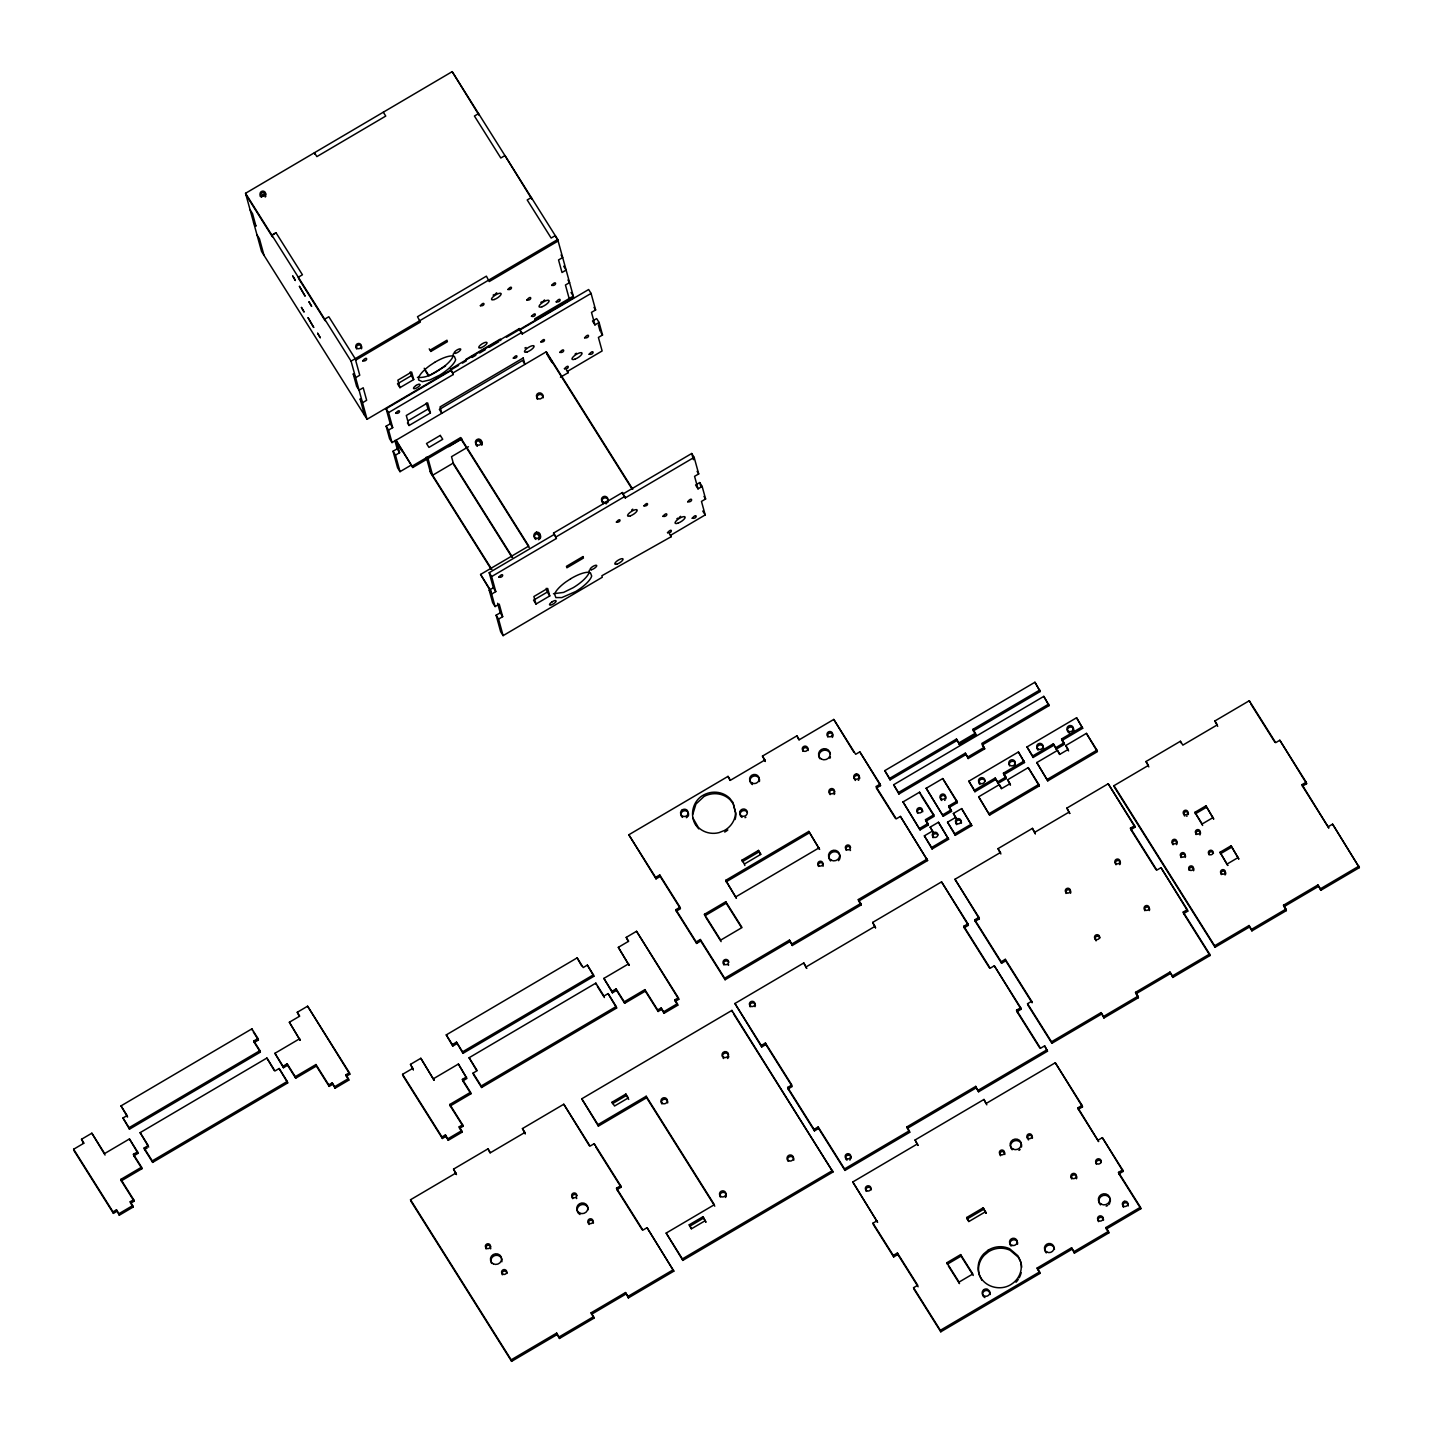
<?xml version="1.0" encoding="UTF-8"?>
<svg xmlns="http://www.w3.org/2000/svg" width="1433" height="1433" viewBox="0 0 1433 1433"><rect width="100%" height="100%" fill="white"/><g stroke="black" fill="none" stroke-linecap="round" stroke-linejoin="round"><path stroke-width="1.5" d="M692.784 814.356L695.936 804.038L704.033 796.479A21.674 20.492 -15.4 0 1 730.006 799.668L733.32 803.913L735.935 814.034A21.674 20.492 -15.4 0 1 735.075 819.515M260.143 196.142L264.245 194.172L261.612 196.966M458.632 365.379L367.081 419.278L261.558 251.42L245.545 193.294L452.183 71.65L557.706 239.49L573.719 297.634L506.458 337.239M271.93 235.245L276.067 232.809M367.081 419.278L351.067 361.134L557.706 239.49M355.617 360.202L420.371 322.085L417.505 316.711L486.396 276.157L489.244 281.549L558.118 240.995L555.27 235.621L551.15 238.057L527.201 199.957L531.338 197.539L531.75 199.044L504.953 155.57L500.816 158.006L474.43 116.037L478.568 113.619L478.98 115.106L452.183 71.65M430.849 351.443L447.383 341.717L446.971 340.212L430.437 349.939L430.849 351.443L429.219 348.864M410.25 371.935L411.289 375.697L397.514 383.793L399.95 387.662L413.725 379.566L411.647 372.043L397.872 380.157L399.95 387.662M445.538 366.042L428.986 375.786L424.24 368.245M632.759 489.28L546.313 351.784L392.015 442.6L388.576 430.079L392.696 427.643L388.558 412.597L453.312 374.497L450.464 369.123L519.337 328.569L522.185 333.943L591.077 293.407L588.641 289.52L519.749 330.074L522.185 333.943M462.447 363.122L466.262 360.883L465.85 359.378L500.296 339.102L500.708 340.606M472.012 357.498L475.828 355.259M479.661 353.002L485.411 349.616M489.226 347.359L498.791 341.735M392.696 427.643L390.26 423.774L386.122 408.727L450.876 370.61M453.312 374.497L452.9 372.992L521.773 332.438M392.015 442.6L389.579 438.731L386.14 426.192L390.26 423.774M591.077 293.407L595.626 309.94L591.489 312.376L594.946 324.897L599.084 322.461L596.647 318.592L592.51 321.028L594.946 324.897M408.387 420.603L427.965 409.068L426.317 403.067M409.05 425.511L430.402 412.955L427.643 402.924L406.291 415.498L409.05 425.511L407.42 422.932M411.468 464.937L400.022 471.672L397.586 467.803L393.036 451.252L397.174 448.834L394.863 440.468M400.022 471.672L395.472 455.139L399.61 452.703L396.153 440.164L412.794 467.498L461.014 439.107L460.602 437.602L412.382 465.994M599.084 322.461L602.523 335L598.403 337.436L602.129 350.96L567.683 371.237L568.095 372.741L560.446 377.237M448.762 446.666L461.91 438.928M468.43 446.738L451.52 456.679L453.276 463.074L512.548 557.347M453.276 463.074L432.623 475.254L427.589 457.002M491.214 592.223L480.574 574.436L528.777 546.063L460.602 437.602M702.152 486.432L698.032 488.868L695.596 484.999L699.716 482.563L702.152 486.432L705.609 498.971L701.471 501.407L705.197 514.931L670.769 535.208L671.181 536.712L601.878 575.744L602.29 577.248L503.108 635.643L498.559 619.11L502.678 616.674L499.239 604.135L495.101 606.571L491.644 594.05L495.782 591.614L491.644 576.568L556.398 538.468L553.55 533.076L622.424 492.54L625.272 497.914L694.145 457.36L691.709 453.491L622.836 494.045L625.272 497.914M495.782 591.614L493.346 587.745L489.208 572.698L553.962 534.581M556.398 538.468L555.968 536.963L624.86 496.409M495.101 606.571L492.665 602.702L489.208 590.163L493.346 587.745M694.145 457.36L698.713 473.911L694.575 476.347L698.032 488.868M503.108 635.643L500.672 631.774L496.123 615.223L500.242 612.805L497.627 603.275M546.278 588.3L547.316 592.062L533.542 600.176L535.978 604.045L549.753 595.931L547.675 588.408L533.9 596.522L535.978 604.045M121.017 1105.882L251.903 1028.84L257.976 1038.531L258.406 1040.018L254.268 1042.454L260.358 1052.144L129.472 1129.186L122.969 1117.991L127.107 1115.555L121.017 1105.882L127.519 1117.059L127.107 1115.555M83.562 1143.355L81.52 1139.271L91.855 1133.198L104.645 1153.547L129.454 1138.948L137.568 1151.863L137.98 1153.368L133.842 1155.786L141.957 1168.701L121.303 1180.864L134.093 1201.212L130.654 1203.236L133.072 1207.105L119.297 1215.22L116.449 1209.846L113.01 1211.87L113.422 1213.375L116.861 1211.351M299.3 1016.373L297.258 1012.289L307.593 1006.199L349.401 1072.726L349.813 1074.231L346.374 1076.255L348.81 1080.124L335.035 1088.238L332.187 1082.864L328.748 1084.888L329.16 1086.393L332.599 1084.369M254.268 1042.454L253.856 1040.949L257.976 1038.531M113.422 1213.375L74.05 1150.735L73.638 1149.23L83.956 1143.158L81.52 1139.271M289.359 1022.248L300.124 1040.215L289.359 1022.248L299.694 1016.158L297.258 1012.289M129.472 1129.186L129.06 1127.681L259.946 1050.64L253.856 1040.949M656.027 878.877L655.615 877.372L659.753 874.936L660.165 876.441L656.027 878.877L628.818 834.776L728.018 776.381L730.454 780.251L764.9 759.992L762.463 756.105L796.891 735.846L799.327 739.715L833.773 719.438L855.68 754.295L859.818 751.859L880.113 784.138L880.525 785.642L876.387 788.078L895.553 818.565M140.147 1132.643L266.896 1058.038L275.011 1070.953L279.148 1068.516L287.263 1081.431L287.675 1082.936L152.668 1162.396L144.554 1149.499L144.142 1147.994L148.262 1145.558L140.147 1132.643L148.674 1147.063M283.447 1067.728L283.035 1066.224L287.173 1063.788L287.585 1065.292L283.447 1067.728L274.921 1053.309L299.712 1038.71M133.842 1155.786L133.43 1154.282L137.568 1151.863M144.554 1149.499L147.312 1147.869M121.303 1180.864L120.891 1179.359L141.545 1167.196L133.43 1154.282M152.668 1162.396L152.256 1160.891L287.263 1081.431M315.959 1064.54L316.371 1066.045L295.7 1078.207L295.288 1076.702L315.959 1064.54L328.748 1084.888M130.654 1203.236L130.224 1201.732L133.681 1199.708L120.891 1179.359M346.374 1076.255L345.962 1074.75L349.401 1072.726M119.297 1215.22L118.885 1213.715L132.66 1205.619L130.224 1201.732M335.035 1088.238L334.623 1086.733L348.398 1078.619L345.962 1074.75M890.054 779.892L884.77 770.649L1034.931 682.251L1040.215 691.512L973.401 730.83L975.819 734.717L959.304 744.444L956.456 739.07L889.624 778.388L890.054 779.892L956.868 740.574M758.505 850.414L758.935 851.918L742.401 861.645L741.989 860.14L758.505 850.414L760.941 854.283L744.426 864.009L744.838 865.514M452.756 1046.09L446.254 1034.895L577.141 957.871L583.213 967.544L587.351 965.108L593.441 974.798L593.853 976.303L462.984 1053.345L456.482 1042.149L452.344 1044.585L452.756 1046.09L456.894 1043.654M880.113 784.138L875.975 786.574L896.27 818.852L900.408 816.416L927.599 860.534L858.725 901.07L861.161 904.939L792.27 945.493L789.422 940.12L724.686 978.237L725.098 979.742L789.834 941.624M973.401 730.83L972.971 729.325L1039.785 690.007M410.483 1064.361L413.331 1069.752L410.483 1064.361L420.818 1058.288L434.02 1080.142L420.818 1058.288M628.245 941.463L626.221 937.379L636.539 931.289L678.364 997.816L678.776 999.32L675.337 1001.345L677.773 1005.214L663.998 1013.328L661.15 1007.954L657.693 1009.978L658.105 1011.483L661.562 1009.459M959.304 744.444L958.874 742.939L975.407 733.212L972.971 729.325M696.617 943.433L696.205 941.929L700.325 939.493L700.737 940.997L696.617 943.433L676.322 911.155L675.91 909.65L680.03 907.214L659.753 874.936M725.689 880.346L736.401 898.258L725.689 880.346L808.821 831.409L819.533 849.321L808.821 831.409M676.322 911.155L680.46 908.719L660.165 876.441M726.101 881.85L809.233 832.913M898.921 794.007L893.637 784.747L1043.797 696.366L1049.081 705.609L982.268 744.945L984.704 748.814L968.171 758.541L965.323 753.167L898.509 792.503L898.921 794.007L965.735 754.672M442.385 1138.465L441.973 1136.96L445.412 1134.936L445.824 1136.441L442.385 1138.465L402.995 1075.825L402.583 1074.32L412.919 1068.248M618.322 947.338L629.087 965.305L618.322 947.338L628.657 941.248L626.221 937.379M1048.669 704.105L981.856 743.44L984.704 748.814M462.984 1053.345L462.572 1051.84L593.441 974.798M968.171 758.541L967.759 757.036L984.274 747.309M704.445 914.29L725.797 901.733L742.043 927.545L720.692 940.12L704.445 914.29L704.857 915.794L726.209 903.22L725.797 901.733M735.989 896.753L819.121 847.817M903.023 801.925L919.556 792.198L933.761 814.786L934.173 816.291L925.915 821.163L928.351 825.032L920.076 829.904L903.023 801.925L920.076 829.904M926.202 788.275L942.735 778.549L956.939 801.137L957.351 802.641L949.094 807.513L951.53 811.383L943.254 816.255L926.202 788.275L943.254 816.255M433.608 1078.637L458.399 1064.038L466.943 1078.458L462.805 1080.876L470.92 1093.791L450.249 1105.954L463.038 1126.302L459.599 1128.326L462.035 1132.195L448.26 1140.31L445.824 1136.441M469.11 1057.733L595.841 983.128L603.956 996.042L608.094 993.606L616.208 1006.521L616.62 1008.026L481.613 1087.486L473.499 1074.589L473.087 1073.084L477.225 1070.648L469.11 1057.733L476.473 1070.308M612.41 992.818L611.998 991.314L616.118 988.877L616.53 990.382L612.41 992.818L603.884 978.399L628.675 963.8M462.805 1080.876L462.393 1079.371L466.513 1076.953M974.924 791.715L968.833 781.182L1018.433 751.985L1024.523 762.517L1003.852 774.68L1006.288 778.567L998.031 783.421L995.183 778.047L974.512 790.21L974.924 791.715L995.595 779.552M1033.086 757.484L1026.995 746.933L1076.577 717.754L1082.685 728.286L1062.014 740.449L1064.45 744.318L1056.175 749.19L1053.327 743.817L1032.674 755.979L1033.086 757.484L1053.739 745.321M1003.852 774.68L1003.44 773.175L1024.111 761.013M1062.014 740.449L1061.602 738.944L1082.255 726.782M925.915 821.163L925.503 819.658L933.761 814.786M949.094 807.513L948.682 806.009L956.939 801.137M450.249 1105.954L449.837 1104.449L470.508 1092.286L462.393 1079.371M481.613 1087.486L481.201 1085.981L616.208 1006.521M644.904 989.63L645.316 991.134L624.663 1003.297L624.251 1001.792L644.904 989.63L657.693 1009.978M998.031 783.421L997.619 781.916L1005.876 777.062L1003.44 773.175M1056.175 749.19L1055.763 747.686L1064.038 742.831L1061.602 738.944M919.664 828.399L927.921 823.527L925.503 819.658M942.842 814.75L951.118 809.878L948.682 806.009M978.667 796.802L999.32 784.639L1001.757 788.508L1010.032 783.654L1007.596 779.785L1028.249 767.622L1038.8 784.406L1039.212 785.911L989.63 815.09L978.667 796.802L989.63 815.09M1036.811 762.571L1057.482 750.408L1059.918 754.277L1068.176 749.423L1065.74 745.554L1086.411 733.374L1096.961 750.158L1097.373 751.662L1047.774 780.86L1036.811 762.571L1047.774 780.86M930.178 827.11L938.454 822.255L948.61 839.236L932.077 848.981L924.357 835.851L932.614 830.979L930.178 827.11L933.026 832.483L932.614 830.979M953.375 813.46L961.633 808.606L971.789 825.605L955.256 835.332L947.535 822.202L955.793 817.347L953.375 813.46L956.223 818.834L955.793 817.347M932.077 848.981L931.665 847.476L948.18 837.732M955.256 835.332L954.844 833.827L971.377 824.1M989.218 813.586L1038.8 784.406M1047.362 779.355L1096.961 750.158M459.599 1128.326L459.187 1126.822L462.626 1124.798L449.837 1104.449M675.337 1001.345L674.925 999.84L678.364 997.816M448.26 1140.31L447.848 1138.805L461.623 1130.709L459.187 1126.822M663.998 1013.328L663.569 1011.823L677.361 1003.709L674.925 999.84M858.725 901.07L858.313 899.566L927.187 859.03M792.27 945.493L791.858 943.989L860.749 903.453L858.313 899.566M453.562 1169.113L456.411 1174.487L453.562 1169.113L488.008 1148.836L490.444 1152.723L524.872 1132.446L522.436 1128.577L563.778 1104.234L590.091 1146.113L594.229 1143.677L620.668 1185.736L621.08 1187.24L616.942 1189.659L642.181 1229.801M761.693 1046.968L761.281 1045.463L765.419 1043.027L765.831 1044.532L761.693 1046.968L734.914 1003.512L803.788 962.958L806.636 968.332L803.788 962.958M872.661 922.422L875.527 927.796L872.661 922.422L941.553 881.868L967.938 923.819L968.35 925.324L964.212 927.76L989.451 967.902M1000.037 852.725L998.013 848.641L1032.441 828.364L1035.289 833.737L1032.441 828.364M1066.886 808.087L1069.735 813.46L1066.886 808.087L1108.211 783.761L1134.596 825.73L1135.008 827.217L1130.87 829.653L1156.109 869.795M1148.836 766.906L1145.988 761.532L1180.416 741.255L1182.852 745.124L1217.298 724.865L1214.862 720.978L1249.307 700.719L1275.692 742.67L1279.812 740.234L1306.197 782.203L1306.609 783.708L1302.472 786.144L1328.857 828.095L1302.06 784.639L1306.197 782.203M511.599 1361.35L511.187 1359.845L556.649 1333.084L557.061 1334.589L511.599 1361.35L410.949 1201.248L410.537 1199.743L455.999 1172.982M598.385 1126.123L581.744 1098.806L731.905 1010.408L832.967 1172.015L682.807 1260.395L666.166 1233.079L714.368 1204.687L646.193 1096.245L597.973 1124.618L598.385 1126.123L646.605 1097.75L646.193 1096.245M806.224 966.827L875.097 926.291M1001.577 963.263L1001.165 961.758L1005.303 959.322L1005.715 960.827L1001.577 963.263L975.21 921.294L979.33 918.858L954.969 879.271L1000.431 852.51L998.013 848.641M1034.877 832.233L1069.323 811.956M1215.041 947.267L1214.629 945.78L1249.074 925.503L1249.486 927.008L1215.041 947.267L1114.39 787.183L1113.978 785.678L1148.424 765.401L1145.988 761.532M612.106 1102.156L625.881 1094.042L628.317 1097.911L614.542 1106.025L612.106 1102.156L612.518 1103.661L626.293 1095.546L625.881 1094.042M964.212 927.76L963.8 926.255L967.938 923.819M975.21 921.294L974.798 919.789L978.918 917.353L954.969 879.271M1130.87 829.653L1130.458 828.149L1134.596 825.73M1202.627 825.462L1194.907 812.332L1205.923 805.848L1213.644 818.959L1205.923 805.848M1195.319 813.837L1206.335 807.352M1213.232 817.455L1202.215 823.957L1194.907 812.332M616.942 1189.659L616.53 1188.172L620.668 1185.736M814.463 1130.888L814.051 1129.383L818.171 1126.947L818.601 1128.452L814.463 1130.888L788.078 1088.937L787.666 1087.432L791.804 1084.996L765.419 1043.027M1039.767 1047.953L1016.964 1011.68L1021.102 1009.244L1020.69 1007.757L994.305 965.788L990.185 968.224L963.8 926.255M1101.493 1014.116L1051.912 1043.296L1051.5 1041.791L1101.081 1012.612L1103.929 1017.985L1138.375 997.708L1135.527 992.335L1169.973 972.058L1172.821 977.431L1210.007 955.542L1183.64 913.573L1187.76 911.155L1187.348 909.65L1160.981 867.681L1156.843 870.118L1130.458 828.149M788.078 1088.937L792.216 1086.501L765.831 1044.532M1220.02 852.277L1227.741 865.407L1220.02 852.277L1231.054 845.792L1238.757 858.922L1231.054 845.792M1220.432 853.781L1231.466 847.297M1227.329 863.902L1238.345 857.418M557.061 1334.589L559.497 1338.458L593.943 1318.181L591.095 1312.807L625.522 1292.548L628.37 1297.922L673.832 1271.161L647.053 1227.687L642.915 1230.123L616.53 1188.172M1016.964 1011.68L1016.552 1010.175L1020.69 1007.757M1051.912 1043.296L1027.963 1005.214L1027.551 1003.709L1031.688 1001.273L1005.303 959.322M1183.64 913.573L1183.228 912.069L1187.348 909.65M1328.445 826.59L1332.583 824.154L1359.362 867.628L1320.796 890.323L1317.948 884.949L1283.502 905.226L1286.35 910.6L1251.923 930.877L1249.486 927.008M691.261 1228.887L689.219 1224.803L702.994 1216.707L705.842 1222.08L702.994 1216.707M689.631 1226.308L703.406 1218.211M705.43 1220.576L691.655 1228.69L689.219 1224.803M682.807 1260.395L682.395 1258.89L832.555 1170.51M975.748 1086.375L976.16 1087.88L907.286 1128.434L906.874 1126.929L975.748 1086.375L978.596 1091.767L1047.487 1051.213L1044.639 1045.839L1040.501 1048.275L1016.552 1010.175M591.507 1314.312L625.934 1294.035M1135.939 993.839L1170.385 973.562M1283.914 906.731L1318.36 886.454M559.497 1338.458L559.085 1336.953L593.531 1316.694L591.095 1312.807M628.37 1297.922L627.959 1296.417L673.42 1269.656M909.31 1130.798L909.722 1132.303L844.968 1170.421L844.556 1168.916L909.31 1130.798L906.874 1126.929M978.184 1090.262L1047.075 1049.708M1103.929 1017.985L1103.517 1016.481L1137.963 996.204L1135.527 992.335M1172.821 977.431L1172.409 975.927L1209.595 954.038L1183.228 912.069M1251.923 930.877L1251.493 929.372L1285.938 909.095L1283.502 905.226M1320.796 890.323L1320.384 888.818L1358.95 866.123M915.078 1139.987L917.926 1145.379L915.078 1139.987L983.969 1099.451L986.818 1104.825M852.778 1181.974L877.533 1222.224L852.778 1181.974L917.514 1143.874M986.406 1103.32L1055.279 1062.767L1082.076 1105.38L1082.488 1106.885L1078.35 1109.321L1098.645 1141.599L1077.938 1107.816L1082.076 1105.38M893.69 1256.92L893.278 1255.415L897.416 1252.997L897.828 1254.502L893.69 1256.92L873.396 1224.642L872.984 1223.155L877.121 1220.719M968.708 1221.615L966.666 1217.531L983.199 1207.804L986.047 1213.178L983.199 1207.804M1098.233 1140.095L1102.353 1137.659L1122.648 1169.937L1123.06 1171.442L1118.94 1173.878L1140.847 1208.736L1106.401 1229.012L1108.837 1232.882L1074.41 1253.159L1071.562 1247.767L1037.116 1268.044L1039.964 1273.418L940.782 1331.812L913.985 1289.198L913.573 1287.694L917.711 1285.276L897.416 1252.997M967.078 1219.035L983.611 1209.309M985.635 1211.673L969.102 1221.4L966.666 1217.531M960.647 1254.609L961.059 1256.114L947.285 1264.228L946.873 1262.724L960.647 1254.609L972.828 1273.973L959.053 1282.087L959.465 1283.592L948.395 1265.984M1118.94 1173.878L1118.51 1172.373L1122.648 1169.937M1106.401 1229.012L1105.989 1227.508L1140.435 1207.231L1118.51 1172.373M1037.528 1269.548L1071.974 1249.271M940.782 1331.812L940.353 1330.308L1039.552 1271.913L1037.116 1268.044M1074.41 1253.159L1073.98 1251.654L1108.425 1231.377L1105.989 1227.508M417.433 377.363C428.216 378.545 437.907 371.004 446.093 364.878A21.674 6.753 -32.2 0 0 453.222 355.778L453.204 354.005M553.46 593.728L563.599 592.402L573.2 587.691A21.674 6.753 -32.2 0 0 589.25 572.161L589.232 570.388M728.555 1054.813L728.215 1054.204A3.206 3.045 -15.4 0 0 722.447 1056.497L722.25 1055.763A3.206 3.045 -15.4 0 1 727.785 1052.7L728.197 1053.38A3.206 3.045 -15.4 0 1 722.644 1056.443M695.847 825.175L698.731 828.883M1015.316 762.947L1014.869 762.284A3.206 3.045 -15.4 0 0 1011.859 761.353L1011.053 761.622A3.206 3.045 -15.4 0 0 1009.548 765.724L1009.692 765.939M1306.609 783.708L1279.812 740.234M1359.362 867.628L1332.583 824.154M1250.866 704.033L1274.958 742.348M1317.948 884.949L1320.384 888.818M1217.71 726.352L1214.862 720.978M1249.074 925.503L1251.493 929.372M1082.685 728.286L1076.577 717.754M1096.209 749.799L1086.411 733.374M1113.978 785.678L1214.629 945.78M1135.008 827.217L1108.211 783.761M1187.76 911.155L1160.981 867.681M1040.215 691.512L1034.931 682.251M1049.081 705.609L1043.797 696.366M1068.588 750.928L1065.74 745.554M1053.327 743.817L1055.763 747.686M1059.524 754.492L1057.482 750.408M1169.973 972.058L1172.409 975.927M1026.995 746.933L1032.674 755.979M1024.523 762.517L1018.433 751.985M1039.212 785.911L1028.249 767.622M995.183 778.047L997.619 781.916M1001.362 788.723L999.32 784.639M956.456 739.07L958.874 742.939M965.323 753.167L967.759 757.036M968.833 781.182L974.512 790.21M1101.081 1012.612L1103.517 1016.481M957.351 802.641L942.735 778.549M971.789 825.605L961.633 808.606M947.535 822.202L954.844 833.827M921.15 795.584L932.99 814.41M948.61 839.236L938.454 822.255M1005.715 960.827L1032.1 1002.778L1031.688 1001.273M561.055 254.949L562.685 257.528L558.548 259.964L562.005 272.503L566.125 270.067L563.688 266.198M593.996 307.361L595.626 309.94M697.083 471.332L698.713 473.911M884.77 770.649L889.624 778.388M893.637 784.747L898.509 792.503M924.357 835.851L931.665 847.476M974.798 919.789L1001.165 961.758M1027.551 1003.709L1051.5 1041.791M567.952 280.008L569.582 282.588L565.444 285.024L569.17 298.566M600.911 332.42L602.523 335M703.979 496.391L705.609 498.971M571.015 292.475L573.307 296.129L534.742 318.825L535.154 320.329M880.525 785.642L859.818 751.859M927.599 860.534L900.408 816.416M968.35 925.324L941.553 881.868M1021.102 1009.244L994.305 965.788M1047.487 1051.213L1044.639 1045.839M1082.488 1106.885L1055.279 1062.767M1123.06 1171.442L1102.353 1137.659M702.761 511.062L705.197 514.931M853.799 752.128L833.773 719.438M566.465 370.162L568.095 372.741M669.551 534.133L671.181 536.712M798.933 739.93L796.891 735.846M546.725 353.288L631.863 488.707M548.123 356.333L552.01 362.531L551.598 361.026M383.31 112.204L385.746 116.073L316.872 156.609L314.436 152.74L314.848 154.245M976.16 1087.88L978.596 1091.767M986.011 1103.535L983.969 1099.451M1071.562 1247.767L1073.98 1251.654M730.06 780.466L728.018 776.381M758.935 851.918L760.547 854.498M450.464 369.123L452.9 372.992M553.55 533.076L555.968 536.963M478.246 439.519L481.81 445.197A3.206 3.045 -15.4 0 0 480.539 440.934A3.206 3.045 -15.4 0 0 476.186 442.206A3.206 3.045 -15.4 0 0 477.404 446.326M536.426 532.055L539.972 537.733M741.989 860.14L744.426 864.009M789.422 940.12L791.858 943.989M908.092 1129.723L909.722 1132.303M424.652 369.75L428.216 375.392M461.014 439.107L529.189 547.567M411.289 375.697L413.725 379.566M547.316 592.062L549.753 595.931M961.059 1256.114L973.24 1275.477M427.965 409.068L430.402 412.955M453.688 464.579L511.832 557.043M726.209 903.22L741.291 927.205M946.873 1262.724L959.053 1282.087M430.187 471.367L491.877 569.51M491.089 569.116L430.599 472.872L426.282 457.181M386.122 408.727L388.558 412.597M489.208 572.698L491.644 576.568M706.021 917.639L721.104 941.624M245.545 193.294L351.067 361.134M245.957 194.798L272.342 236.75L271.876 235.155L275.996 232.719L302.435 274.778L298.315 277.214L298.727 278.719L325.094 320.67L324.682 319.165L328.82 316.747L355.205 358.698L359.755 375.231L355.617 377.667L353.181 373.798L356.638 386.319L359.074 390.206L363.212 387.77L366.651 400.291L362.531 402.727L360.095 398.858L364.645 415.391M480.574 574.436L491 591.041M396.565 441.669L412.794 467.498M250.112 209.827L252.548 213.696L255.988 226.235L253.551 222.366M386.14 426.192L388.576 430.079M396.977 443.173L401.849 450.929L401.437 449.425M489.208 590.163L491.644 594.05M397.174 448.834L399.61 452.703M500.242 612.805L502.678 616.674M700.325 939.493L724.686 978.237M818.171 1126.947L844.556 1168.916M257.009 234.887L259.445 238.756L263.994 255.307M393.036 451.252L395.472 455.139M496.123 615.223L498.559 619.11M700.737 940.997L725.098 979.742M818.601 1128.452L844.968 1170.421M897.828 1254.502L918.123 1286.78M628.818 834.776L655.615 877.372M675.91 909.65L696.205 941.929M734.914 1003.512L761.281 1045.463M787.666 1087.432L814.051 1129.383M872.984 1223.155L893.278 1255.415M913.573 1287.694L940.353 1330.308M733.499 1013.794L832.967 1172.015M678.776 999.32L636.539 931.289M661.15 1007.954L663.569 1011.823M645.316 991.134L658.105 1011.483M616.118 988.877L624.251 1001.792M616.53 990.382L624.663 1003.297M603.884 978.399L611.998 991.314M616.62 1008.026L608.094 993.606M593.853 976.303L587.351 965.108M597.418 986.477L604.386 997.547M581.601 965.824L577.141 957.871M646.605 1097.75L714.798 1206.192M626.293 1095.546L628.729 1099.416M581.744 1098.806L597.973 1124.618M666.166 1233.079L682.395 1258.89M595.788 1147.009L621.08 1187.24M673.832 1271.161L647.053 1227.687M589.357 1145.791L563.778 1104.234M625.522 1292.548L627.959 1296.417M456.482 1042.149L462.572 1051.84M473.087 1073.084L481.201 1085.981M446.254 1034.895L452.344 1044.585M465.779 1076.613L458.399 1064.038M490.032 1152.938L488.008 1148.836M445.412 1134.936L447.848 1138.805M402.583 1074.32L441.973 1136.96M556.649 1333.084L559.085 1336.953M349.813 1074.231L307.593 1006.199M410.537 1199.743L511.187 1359.845M332.187 1082.864L334.623 1086.733M316.371 1066.045L329.16 1086.393M287.173 1063.788L295.288 1076.702M287.585 1065.292L295.7 1078.207M274.921 1053.309L283.035 1066.224M287.675 1082.936L279.148 1068.516M253.319 1031.957L258.406 1040.018M274.258 1070.612L266.896 1058.038M144.142 1147.994L152.256 1160.891M122.969 1117.991L129.06 1127.681M137.98 1153.368L129.454 1138.948M105.057 1155.052L91.855 1133.198M116.449 1209.846L118.885 1213.715M73.638 1149.23L113.01 1211.87M537.465 399.323L537.07 398.643A3.206 3.045 -15.4 0 1 542.605 395.562L543.017 396.26A3.206 3.045 -15.4 0 1 543.197 397.819M981.892 1280.296L979.509 1275.495A21.674 20.492 -15.4 0 1 984.22 1255.29L988.537 1251.726A21.674 20.492 -15.4 0 1 1010.104 1250.275L1018.326 1257.26L1020.708 1262.061A21.674 20.492 -15.4 0 1 1021.675 1267.327M692.981 818.171L698.319 827.378A21.674 20.492 -15.4 0 0 719.026 832.627L724.292 830.549A21.674 20.492 -15.4 0 0 735.541 812.69L732.908 802.408L729.594 798.163A21.674 20.492 -15.4 0 0 703.621 794.975C693.053 800.456 689.452 814.463 695.417 824.638M688.592 813.729L687.786 812.009A3.851 3.636 -15.4 0 0 682.395 811.597L681.696 812.296A3.851 3.636 -15.4 0 0 682.52 817.383M1302.06 784.639L1302.472 786.144M1249.307 700.719L1249.719 702.206M1285.938 909.095L1286.35 910.6M1180.416 741.255L1180.846 742.76M1209.595 954.038L1210.007 955.542M1137.963 996.204L1138.375 997.708M1064.038 742.831L1064.45 744.318M1140.435 1207.231L1140.847 1208.736M1010.032 783.654L1010.444 785.159L1007.596 779.785M1005.876 777.062L1006.288 778.567M975.407 733.212L975.819 734.717M1077.938 1107.816L1078.35 1109.321M1108.425 1231.377L1108.837 1232.882M1000.431 852.51L1000.861 854.014M951.118 809.878L951.53 811.383M978.918 917.353L979.33 918.858M919.556 792.198L919.968 793.703M927.921 823.527L928.351 825.032M1039.552 1271.913L1039.964 1273.418M860.749 903.453L861.161 904.939M691.709 453.491L693.429 459.688M699.716 482.563L700.88 486.736M764.9 759.992L765.312 761.478L762.463 756.105M598.367 324.861L600.087 331.13M622.424 492.54L622.836 494.045M731.905 1010.408L732.317 1011.913M546.313 351.784L547.137 354.793M519.337 328.569L519.749 330.074M677.361 1003.709L677.773 1005.214M595.841 983.128L596.253 984.632M594.229 1143.677L594.641 1145.182M593.531 1316.694L593.943 1318.181M524.872 1132.446L525.302 1133.951L522.436 1128.577M470.508 1092.286L470.92 1093.791M462.626 1124.798L463.038 1126.302M461.623 1130.709L462.035 1132.195M348.398 1078.619L348.81 1080.124M259.946 1050.64L260.358 1052.144M251.903 1028.84L252.315 1030.345M141.545 1167.196L141.957 1168.701M133.681 1199.708L134.093 1201.212M132.66 1205.619L133.072 1207.105M1181.061 857.615A2.4 2.275 -15.4 0 1 1183.103 854.104A2.4 2.275 -15.4 0 1 1185.216 857.471M1189.175 870.368A2.4 2.275 -15.4 0 1 1191.772 867.413A2.4 2.275 -15.4 0 1 1193.564 870.762M956.707 824.656A2.794 2.633 -15.4 0 1 957.907 820.178A2.794 2.633 -15.4 0 1 961.346 823.312M940.532 798.933A2.794 2.633 -15.4 0 1 943.183 795.512A2.794 2.633 -15.4 0 1 945.887 798.736M945.189 799.954A2.794 2.633 -15.4 0 1 944.616 800.384M941.839 800.492A2.794 2.633 -15.4 0 1 940.818 799.56M845.685 1158.581A2.794 2.633 -15.4 0 1 848.336 1155.159A2.794 2.633 -15.4 0 1 851.059 1158.401M850.342 1159.602A2.794 2.633 -15.4 0 1 849.787 1160.049M846.993 1160.157A2.794 2.633 -15.4 0 1 845.972 1159.207M933.08 837.768A2.794 2.633 -15.4 0 1 934.065 834.113A2.794 2.633 -15.4 0 1 937.863 834.955M917.639 813.21A2.794 2.633 -15.4 0 1 919.287 809.269A2.794 2.633 -15.4 0 1 922.798 811.705M750.193 1006.862A2.794 2.633 -15.4 0 1 752.558 1002.813A2.794 2.633 -15.4 0 1 755.012 1006.7M1183.694 814.696A2.4 2.275 -15.4 0 1 1185.969 811.723A2.4 2.275 -15.4 0 1 1188.315 814.517M1187.223 815.95A2.4 2.275 -15.4 0 1 1186.631 816.201M1184.822 816.04A2.4 2.275 -15.4 0 1 1184.321 815.699M1200.263 834.454A2.4 2.275 -15.4 0 1 1199.887 834.937M1196.107 834.597A2.4 2.275 -15.4 0 1 1195.856 834.06M1195.767 833.469A2.4 2.275 -15.4 0 1 1198.149 831.104A2.4 2.275 -15.4 0 1 1200.567 833.289M1208.843 854.713A2.4 2.275 -15.4 0 1 1210.527 851.847A2.4 2.275 -15.4 0 1 1213.464 853.369M1221.274 874.614A2.4 2.275 -15.4 0 1 1221.937 871.586A2.4 2.275 -15.4 0 1 1225.161 871.873A2.4 2.275 -15.4 0 1 1225.054 874.954M1173.072 844.771A2.4 2.275 -15.4 0 1 1173.054 841.547A2.4 2.275 -15.4 0 1 1176.439 841.422A2.4 2.275 -15.4 0 1 1176.475 844.646M579.989 1214.521A5.625 5.32 -15.4 0 1 579.899 1205.278A5.625 5.32 -15.4 0 1 588.336 1209.595M576.836 1198.06A2.561 2.436 -15.4 0 1 576.424 1198.561M572.806 1198.669A2.561 2.436 -15.4 0 1 572.412 1198.167M572.161 1197.594A2.561 2.436 -15.4 0 1 576.836 1195.606M589.07 1224.499A2.561 2.436 -15.4 0 1 590.181 1220.379A2.561 2.436 -15.4 0 1 593.334 1223.263M502.356 1274.815A2.561 2.436 -15.4 0 1 503.879 1271.178A2.561 2.436 -15.4 0 1 507.121 1273.418M490.803 1248.25A2.561 2.436 -15.4 0 1 490.534 1248.86M486.109 1248.967A2.561 2.436 -15.4 0 1 487.345 1245.456A2.561 2.436 -15.4 0 1 490.803 1246.997M491.626 1263.44A5.625 5.32 -15.4 0 1 495.657 1255.344A5.625 5.32 -15.4 0 1 501.855 1261.792M850.539 850.056A2.561 2.436 -15.4 0 1 850.145 850.575M846.115 850.253A2.561 2.436 -15.4 0 1 846.975 846.885A2.561 2.436 -15.4 0 1 850.486 847.62M830.603 860.964A5.625 5.32 -15.4 0 1 830.531 853.423A5.625 5.32 -15.4 0 1 838.448 853.137A5.625 5.32 -15.4 0 1 838.52 860.678M823.223 865.693A2.561 2.436 -15.4 0 1 822.972 866.302M818.548 866.446A2.561 2.436 -15.4 0 1 819.748 862.935A2.561 2.436 -15.4 0 1 823.223 864.439M719.921 1195.516A3.206 3.045 -15.4 0 1 723.504 1192.363A3.206 3.045 -15.4 0 1 726.209 1196.071M725.904 1196.824A3.206 3.045 -15.4 0 1 725.403 1197.469M720.351 1197.021A3.206 3.045 -15.4 0 1 720.029 1196.286M787.917 1161.142A3.206 3.045 -15.4 0 1 790.228 1156.521A3.206 3.045 -15.4 0 1 793.757 1160.193M661.813 1103.894A3.206 3.045 -15.4 0 1 664.124 1099.254A3.206 3.045 -15.4 0 1 667.653 1102.944M728.788 1056.443A3.206 3.045 -15.4 0 1 727.534 1058.485M723.629 1058.503A3.206 3.045 -15.4 0 1 723.056 1057.948M1073.227 731.761A3.206 3.045 -15.4 0 0 1073.478 728.716L1073.03 728.054A3.206 3.045 -15.4 0 0 1070.003 727.122L1069.215 727.391A3.206 3.045 -15.4 0 0 1067.692 731.493M1069.52 732.997A3.206 3.045 -15.4 0 1 1068.158 732.138M1038.047 750.176A3.206 3.045 -15.4 0 1 1039.427 745.017A3.206 3.045 -15.4 0 1 1043.385 748.617M1015.442 765.276A3.206 3.045 -15.4 0 1 1015.066 765.992M979.885 784.406A3.206 3.045 -15.4 0 1 979.366 783.797M979.044 783.063A3.206 3.045 -15.4 0 1 981.265 779.265A3.206 3.045 -15.4 0 1 985.205 781.272M727.839 829.976A21.674 20.492 -15.4 0 1 724.704 832.054M688.61 814.678A3.851 3.636 -15.4 0 1 687.894 816.452M687.195 817.168A3.851 3.636 -15.4 0 1 686.335 817.688M745.894 817.258A3.851 3.636 -15.4 0 1 744.963 817.652M742.043 817.401A3.851 3.636 -15.4 0 1 741.255 816.846M740.628 816.111A3.851 3.636 -15.4 0 1 740.109 814.302L740.216 813.353A3.851 3.636 -15.4 0 1 747.238 812.206M750.659 782.955A4.818 4.55 -15.4 0 1 754.134 776.005A4.818 4.55 -15.4 0 1 759.436 781.54M752.432 784.567A4.818 4.55 -15.4 0 1 751.429 783.869M859.603 778.692A2.794 2.633 -15.4 0 0 856.88 775.45L856.164 775.575A2.794 2.633 -15.4 0 0 854.229 778.871M858.886 779.892A2.794 2.633 -15.4 0 1 858.313 780.34M855.537 780.448A2.794 2.633 -15.4 0 1 854.964 780.036M834.794 793.291A2.794 2.633 -15.4 0 1 834.096 794.491M830.173 794.634A2.794 2.633 -15.4 0 1 830.71 790.461A2.794 2.633 -15.4 0 1 834.794 791.912M830.441 756.964A5.857 5.553 -15.4 0 1 829.868 758.326M819.748 758.684A5.857 5.553 -15.4 0 1 822.506 750.659A5.857 5.553 -15.4 0 1 830.406 754.08M808.158 750.498A2.759 2.615 -15.4 0 0 807.961 749.154L807.603 748.581A2.759 2.615 -15.4 0 0 802.892 751.34M827.45 735.756A2.794 2.633 -15.4 0 1 831.265 733.177A2.794 2.633 -15.4 0 1 832.215 737.458M827.826 737.064A2.794 2.633 -15.4 0 1 827.54 736.437M1000.521 1155.75A2.561 2.436 -15.4 0 1 1001.631 1151.648A2.561 2.436 -15.4 0 1 1004.802 1154.514M1012.182 1149.768A5.625 5.32 -15.4 0 1 1014.6 1140.758A5.625 5.32 -15.4 0 1 1021.514 1147.045M1020.099 1149.499A5.625 5.32 -15.4 0 1 1018.935 1150.377M1027.407 1138.447A2.561 2.436 -15.4 0 1 1029.879 1135.312A2.561 2.436 -15.4 0 1 1032.351 1138.321M1028.589 1139.898A2.561 2.436 -15.4 0 1 1028.07 1139.522M1071.651 1178.929A2.794 2.633 -15.4 0 1 1074.016 1174.881A2.794 2.633 -15.4 0 1 1076.452 1178.768M1100.508 1204.902A5.857 5.553 -15.4 0 1 1103.034 1195.498A5.857 5.553 -15.4 0 1 1110.253 1202.054M1109.679 1203.415A5.857 5.553 -15.4 0 1 1108.766 1204.598M1107.566 1205.529A5.857 5.553 -15.4 0 1 1106.169 1206.138M1103.464 1220.217A2.759 2.615 -15.4 0 0 1103.267 1218.874L1102.891 1218.301A2.759 2.615 -15.4 0 0 1099.039 1217.943A2.759 2.615 -15.4 0 0 1098.556 1221.65M1128.219 1205.959A2.794 2.633 -15.4 0 0 1124.78 1202.842L1124.117 1203.129A2.794 2.633 -15.4 0 0 1123.579 1207.32M1096.442 1164.33A2.794 2.633 -15.4 0 1 1097.427 1160.676A2.794 2.633 -15.4 0 1 1101.225 1161.518M1046.305 1252.908A4.818 4.55 -15.4 0 1 1047.792 1245.402A4.818 4.55 -15.4 0 1 1054.455 1249.379M1021.174 1272.683A21.674 20.492 -15.4 0 1 1019.239 1277.788M1018.29 1279.364A21.674 20.492 -15.4 0 1 1015.997 1282.266M990.221 1294.518A3.851 3.636 -15.4 0 0 989.952 1292.656L987.892 1290.721A3.851 3.636 -15.4 0 0 984.077 1291.294L983.378 1291.993A3.851 3.636 -15.4 0 0 983.36 1296.435M984.937 1297.564A3.851 3.636 -15.4 0 1 984.059 1297.098M1011.107 1246.101A3.851 3.636 -15.4 0 1 1012.773 1239.921A3.851 3.636 -15.4 0 1 1017.52 1244.238M1144.86 910.761A2.561 2.436 -15.4 0 1 1147.045 907.017A2.561 2.436 -15.4 0 1 1149.302 910.6M1096.209 940.8A2.561 2.436 -15.4 0 1 1095.672 940.442M1095.009 939.367A2.561 2.436 -15.4 0 1 1099.272 936.86L1099.684 937.343A2.561 2.436 -15.4 0 1 1099.935 937.934M1066.045 893.476A2.561 2.436 -15.4 0 1 1068.23 889.732A2.561 2.436 -15.4 0 1 1070.487 893.314M1115.376 863.687A2.561 2.436 -15.4 0 1 1117.83 860.534A2.561 2.436 -15.4 0 1 1120.319 863.526M1120.069 864.117A2.561 2.436 -15.4 0 1 1119.675 864.636M1116.056 864.762A2.561 2.436 -15.4 0 1 1115.644 864.278M728.681 964.803A2.794 2.633 -15.4 0 1 728.233 965.376M723.862 964.982A2.794 2.633 -15.4 0 1 724.847 961.328A2.794 2.633 -15.4 0 1 728.645 962.17M866.159 1191.325A2.794 2.633 -15.4 0 1 867.807 1187.384A2.794 2.633 -15.4 0 1 871.336 1189.82M526.054 347.52A5.625 1.755 -32.2 0 1 524.854 348.022M576.371 353.234A5.857 1.827 -32.2 0 1 575.081 354.076M632.759 509.163A5.625 1.755 -32.2 0 1 631.648 510.023M680.621 516.31A5.857 1.827 -32.2 0 1 679.457 517.206M678.167 518.029A5.857 1.827 -32.2 0 1 676.842 518.746M534.76 538.396A3.206 3.045 -15.4 0 1 537.5 533.721A3.206 3.045 -15.4 0 1 540.295 538.199M539.793 538.844A3.206 3.045 -15.4 0 1 538.378 539.686M535.942 539.453A3.206 3.045 -15.4 0 1 535.279 539.005M602.326 502.517A3.206 3.045 -15.4 0 1 605.048 497.842A3.206 3.045 -15.4 0 1 607.861 502.32M606.696 503.467A3.206 3.045 -15.4 0 1 605.926 503.807M603.49 503.592A3.206 3.045 -15.4 0 1 602.827 503.126M356.62 349.007A2.794 2.633 -15.4 0 1 358.984 344.941A2.794 2.633 -15.4 0 1 361.421 348.828M265.929 195.837A2.794 2.633 -15.4 0 1 265.212 197.037M261.29 197.181A2.794 2.633 -15.4 0 1 261.827 192.989A2.794 2.633 -15.4 0 1 265.911 194.458M496.732 292.78A5.625 1.755 -32.2 0 1 495.621 293.64M494.385 294.446A5.625 1.755 -32.2 0 1 493.113 295.108M544.594 299.945A5.857 1.827 -32.2 0 1 543.429 300.84M542.14 301.664A5.857 1.827 -32.2 0 1 540.814 302.363M362.71 360.865C368.174 361.94 367.779 354.56 362.71 360.865M395.651 413.259C401.079 414.37 400.595 407.062 395.651 413.259M480.377 305.713C485.393 306.698 485.035 299.909 480.377 305.713M513.319 358.107C518.352 359.11 517.994 352.321 513.319 358.107M498.738 577.23C504.201 578.305 503.807 570.943 498.738 577.23M526.86 299.981C532.27 301.091 531.804 293.801 526.86 299.981M551.651 285.382C557.115 286.475 556.721 279.095 551.651 285.382M556.201 301.861C561.646 302.936 561.27 295.574 556.201 301.861M559.801 352.393C565.229 353.503 564.745 346.195 559.801 352.393M584.592 337.794C590.056 338.869 589.679 331.489 584.592 337.794M589.142 354.273C594.605 355.348 594.211 347.968 589.142 354.273M616.405 522.078C621.42 523.081 621.062 516.292 616.405 522.078M662.888 516.364C668.351 517.438 667.957 510.058 662.888 516.364M687.679 501.765C693.142 502.84 692.748 495.46 687.679 501.765M692.229 518.244C697.674 519.319 697.298 511.939 692.229 518.244M507.927 289.484C512.853 290.559 512.53 283.77 507.927 289.484M540.868 341.878C545.848 342.935 545.597 336.074 540.868 341.878M643.954 505.849C648.916 506.906 648.665 500.045 643.954 505.849M739.804 811.848L739.697 812.798A3.851 3.636 -15.4 0 0 745.178 815.914A3.851 3.636 -15.4 0 0 745.966 809.77A3.851 3.636 -15.4 0 0 739.804 811.848M531.482 316.281C535.96 318.108 537.196 309.976 531.482 316.281M564.441 368.693C568.901 370.502 570.137 362.37 564.441 368.693M667.509 532.664C671.987 534.473 673.223 526.341 667.509 532.664M1100.849 1162.665L1100.401 1163.22A2.794 2.633 -15.4 0 1 1095.815 1162.414A2.794 2.633 -15.4 0 1 1098.645 1158.778A2.794 2.633 -15.4 0 1 1100.849 1162.665M1014.654 764.488L1014.098 765.097A3.206 3.045 -15.4 0 1 1009.584 764.864L1009.137 764.219A3.206 3.045 -15.4 0 1 1010.641 760.117L1011.447 759.848A3.206 3.045 -15.4 0 1 1014.457 760.78L1014.904 761.442A3.206 3.045 -15.4 0 1 1014.654 764.488M1072.798 730.257L1072.242 730.866A3.206 3.045 -15.4 0 1 1067.746 730.633L1067.28 729.988A3.206 3.045 -15.4 0 1 1068.803 725.886L1069.591 725.617A3.206 3.045 -15.4 0 1 1072.601 726.549L1073.066 727.212A3.206 3.045 -15.4 0 1 1072.798 730.257M681.983 810.093L681.284 810.791A3.851 3.636 -15.4 0 0 684.956 816.47L685.923 816.183A3.851 3.636 -15.4 0 0 688.198 813.174L687.374 810.505A3.851 3.636 -15.4 0 0 681.983 810.093M983.665 1289.79L982.966 1290.488A3.851 3.636 -15.4 0 0 986.477 1296.256L987.444 1295.987A3.851 3.636 -15.4 0 0 989.54 1291.151L987.48 1289.216A3.851 3.636 -15.4 0 0 983.665 1289.79M988.125 1250.221L983.79 1253.785A21.674 20.492 -15.4 0 0 979.097 1273.991C983.325 1286.888 1000.27 1291.617 1011.268 1284.326A21.674 20.492 -15.4 0 0 1020.296 1260.556L1017.914 1255.756L1009.692 1248.77A21.674 20.492 -15.4 0 0 988.125 1250.221M831.785 735.953L831.212 736.401A2.794 2.633 -15.4 0 1 827.038 734.484A2.794 2.633 -15.4 0 1 830.746 731.636A2.794 2.633 -15.4 0 1 831.785 735.953M416.107 385.459L415.301 386.032A3.851 1.2 -32.2 0 0 413.528 388.361A3.851 1.2 -32.2 0 0 415.839 388.289L416.698 387.895A3.851 1.2 -32.2 0 0 420.156 384.671L419.278 384.151A3.851 1.2 -32.2 0 0 416.107 385.459M552.135 601.824L551.329 602.397A3.851 1.2 -32.2 0 0 549.556 604.726A3.851 1.2 -32.2 0 0 551.866 604.672L552.726 604.26A3.851 1.2 -32.2 0 0 556.183 601.036L555.305 600.517A3.851 1.2 -32.2 0 0 552.135 601.824M434.629 362.388L429.918 365.505A21.674 6.753 -32.2 0 0 418.579 377.918L418.597 379.96L422.323 381.662L430.007 379.906L439.609 375.177A21.674 6.753 -32.2 0 0 455.658 359.665L454.368 356.351L451.914 355.921A21.674 6.753 -32.2 0 0 434.629 362.388M570.656 578.771L565.945 581.87A21.674 6.753 -32.2 0 0 554.607 594.283L555.897 597.597L561.808 597.579L575.636 591.56A21.674 6.753 -32.2 0 0 591.686 576.03L590.396 572.716L587.942 572.286A21.674 6.753 -32.2 0 0 570.656 578.771M523.17 357.999L440.038 406.936L441.794 413.295L439.358 409.426L522.49 360.489L524.926 364.358L523.17 357.999M440.289 435.417L426.515 443.531L428.951 447.401L442.725 439.286L440.289 435.417M582.998 556.577L566.465 566.322L566.877 567.808L583.41 558.082L582.998 556.577M1124.368 1201.338L1123.705 1201.624A2.794 2.633 -15.4 0 0 1123.544 1206.084A2.794 2.633 -15.4 0 0 1127.843 1204.222A2.794 2.633 -15.4 0 0 1124.368 1201.338M856.468 773.945L855.752 774.071A2.794 2.633 -15.4 0 0 854.39 778.37A2.794 2.633 -15.4 0 0 859.03 777.617A2.794 2.633 -15.4 0 0 856.468 773.945M455.3 353.378L454.709 353.432A3.851 1.2 -32.2 0 1 456.787 350.118A3.851 1.2 -32.2 0 1 460.62 349.742A3.851 1.2 -32.2 0 1 455.3 353.378M591.327 569.743L590.736 569.815A3.851 1.2 -32.2 0 1 592.814 566.501A3.851 1.2 -32.2 0 1 596.647 566.107A3.851 1.2 -32.2 0 1 591.327 569.743M299.443 286.367L305.014 295.968L299.443 286.367M309.026 301.879L311.57 306.268L309.026 301.879M308.095 317.768L313.666 327.369L308.095 317.768M317.678 333.28L320.222 337.669L317.678 333.28M292.798 276.067L295.341 280.456L292.798 276.067M301.449 307.45L303.993 311.857L301.449 307.45M1012.432 1245.474L1011.501 1245.152A3.851 3.636 -15.4 0 1 1011.161 1238.99A3.851 3.636 -15.4 0 1 1017.161 1241.139A3.851 3.636 -15.4 0 1 1012.432 1245.474M542.605 394.756L542.193 394.057A3.206 3.045 -15.4 0 0 536.641 397.138L537.053 397.819A3.206 3.045 -15.4 0 0 542.605 394.756M1144.86 909.74L1144.448 909.256A2.561 2.436 -15.4 0 1 1146.4 905.531A2.561 2.436 -15.4 0 1 1149.069 908.701A2.561 2.436 -15.4 0 1 1144.86 909.74M1099.254 935.856L1098.86 935.355A2.561 2.436 -15.4 0 0 1094.651 936.394A2.561 2.436 -15.4 0 0 1097.302 939.564A2.561 2.436 -15.4 0 0 1099.254 935.856M807.549 747.65L807.191 747.077A2.759 2.615 -15.4 0 0 802.552 747.632A2.759 2.615 -15.4 0 0 804.916 751.376A2.759 2.615 -15.4 0 0 807.549 747.65M1102.855 1217.369L1102.479 1216.796A2.759 2.615 -15.4 0 0 1097.857 1217.333A2.759 2.615 -15.4 0 0 1100.222 1221.095A2.759 2.615 -15.4 0 0 1102.855 1217.369M1181.526 856.916A2.4 2.275 -15.4 0 0 1185.109 854.802A2.4 2.275 -15.4 0 0 1181.491 852.957A2.4 2.275 -15.4 0 0 1181.526 856.916M1173.161 843.607A2.4 2.275 -15.4 0 0 1176.744 841.511A2.4 2.275 -15.4 0 0 1173.125 839.648A2.4 2.275 -15.4 0 0 1173.161 843.607M1189.892 870.207A2.4 2.275 -15.4 0 0 1193.474 868.111A2.4 2.275 -15.4 0 0 1189.856 866.249A2.4 2.275 -15.4 0 0 1189.892 870.207M941.427 798.987A2.794 2.633 -15.4 0 0 945.565 796.551A2.794 2.633 -15.4 0 0 941.391 794.401A2.794 2.633 -15.4 0 0 941.427 798.987M956.868 823.545A2.794 2.633 -15.4 0 0 961.006 821.109A2.794 2.633 -15.4 0 0 956.832 818.977A2.794 2.633 -15.4 0 0 956.868 823.545M846.581 1158.652A2.794 2.633 -15.4 0 0 850.736 1156.198A2.794 2.633 -15.4 0 0 846.545 1154.067A2.794 2.633 -15.4 0 0 846.581 1158.652M918.248 812.636A2.794 2.633 -15.4 0 0 922.386 810.2A2.794 2.633 -15.4 0 0 918.195 808.051A2.794 2.633 -15.4 0 0 918.248 812.636M933.689 837.194A2.794 2.633 -15.4 0 0 937.827 834.758A2.794 2.633 -15.4 0 0 933.635 832.609A2.794 2.633 -15.4 0 0 933.689 837.194M750.802 1006.288A2.794 2.633 -15.4 0 0 754.958 1003.852A2.794 2.633 -15.4 0 0 750.767 1001.703A2.794 2.633 -15.4 0 0 750.802 1006.288M1209.559 854.552A2.4 2.275 -15.4 0 0 1213.142 852.456A2.4 2.275 -15.4 0 0 1209.524 850.593A2.4 2.275 -15.4 0 0 1209.559 854.552M1196.573 833.899A2.4 2.275 -15.4 0 0 1200.155 831.785A2.4 2.275 -15.4 0 0 1196.537 829.94A2.4 2.275 -15.4 0 0 1196.573 833.899M1221.74 873.933A2.4 2.275 -15.4 0 0 1225.322 871.819A2.4 2.275 -15.4 0 0 1221.704 869.974A2.4 2.275 -15.4 0 0 1221.74 873.933M1184.41 814.535A2.4 2.275 -15.4 0 0 1187.975 812.421A2.4 2.275 -15.4 0 0 1184.375 810.576A2.4 2.275 -15.4 0 0 1184.41 814.535M1116.182 863.633A2.561 2.436 -15.4 0 0 1119.997 861.376A2.561 2.436 -15.4 0 0 1116.128 859.406A2.561 2.436 -15.4 0 0 1116.182 863.633M1066.582 892.831A2.561 2.436 -15.4 0 0 1070.397 890.574A2.561 2.436 -15.4 0 0 1066.546 888.603A2.561 2.436 -15.4 0 0 1066.582 892.831M572.931 1197.54A2.561 2.436 -15.4 0 0 576.765 1195.319A2.561 2.436 -15.4 0 0 572.931 1193.313A2.561 2.436 -15.4 0 0 572.931 1197.54M579.577 1213.017A5.625 5.32 -15.4 0 0 587.924 1208.091A5.625 5.32 -15.4 0 0 579.487 1203.774A5.625 5.32 -15.4 0 0 579.577 1213.017M589.178 1223.37A2.561 2.436 -15.4 0 0 593.011 1221.113A2.561 2.436 -15.4 0 0 589.142 1219.143A2.561 2.436 -15.4 0 0 589.178 1223.37M486.629 1248.34A2.561 2.436 -15.4 0 0 490.462 1246.119A2.561 2.436 -15.4 0 0 486.629 1244.113A2.561 2.436 -15.4 0 0 486.629 1248.34M493.274 1263.816A5.625 5.32 -15.4 0 0 501.622 1258.908A5.625 5.32 -15.4 0 0 493.185 1254.574A5.625 5.32 -15.4 0 0 493.274 1263.816M502.876 1274.17A2.561 2.436 -15.4 0 0 506.709 1271.913A2.561 2.436 -15.4 0 0 502.84 1269.943A2.561 2.436 -15.4 0 0 502.876 1274.17M819.085 865.801A2.561 2.436 -15.4 0 0 822.9 863.562A2.561 2.436 -15.4 0 0 819.031 861.591A2.561 2.436 -15.4 0 0 819.085 865.801M831.355 860.266A5.625 5.32 -15.4 0 0 839.702 855.34A5.625 5.32 -15.4 0 0 831.265 851.023A5.625 5.32 -15.4 0 0 831.355 860.266M846.652 849.608A2.561 2.436 -15.4 0 0 850.45 847.315A2.561 2.436 -15.4 0 0 846.563 845.38A2.561 2.436 -15.4 0 0 846.652 849.608M830.334 793.542A2.794 2.633 -15.4 0 0 834.472 791.088A2.794 2.633 -15.4 0 0 830.28 788.956A2.794 2.633 -15.4 0 0 830.334 793.542M821.485 759.15A5.857 5.553 -15.4 0 0 830.209 754.009A5.857 5.553 -15.4 0 0 821.396 749.513A5.857 5.553 -15.4 0 0 821.485 759.15M752.02 783.063A4.818 4.55 -15.4 0 0 759.185 778.853A4.818 4.55 -15.4 0 0 751.949 775.146A4.818 4.55 -15.4 0 0 752.02 783.063M724.471 964.409A2.794 2.633 -15.4 0 0 728.627 961.973A2.794 2.633 -15.4 0 0 724.435 959.823A2.794 2.633 -15.4 0 0 724.471 964.409M662.583 1103.464A3.206 3.045 -15.4 0 0 667.348 1100.651A3.206 3.045 -15.4 0 0 662.53 1098.18A3.206 3.045 -15.4 0 0 662.583 1103.464M788.669 1160.712A3.206 3.045 -15.4 0 0 793.452 1157.9A3.206 3.045 -15.4 0 0 788.634 1155.428A3.206 3.045 -15.4 0 0 788.669 1160.712M721.121 1196.591A3.206 3.045 -15.4 0 0 725.904 1193.779A3.206 3.045 -15.4 0 0 721.068 1191.307A3.206 3.045 -15.4 0 0 721.121 1196.591M1038.298 749.137A3.206 3.045 -15.4 0 0 1043.063 746.324A3.206 3.045 -15.4 0 0 1038.244 743.852A3.206 3.045 -15.4 0 0 1038.298 749.137M980.136 783.367A3.206 3.045 -15.4 0 0 984.901 780.555A3.206 3.045 -15.4 0 0 980.082 778.083A3.206 3.045 -15.4 0 0 980.136 783.367M866.768 1190.751A2.794 2.633 -15.4 0 0 870.924 1188.315A2.794 2.633 -15.4 0 0 866.732 1186.166A2.794 2.633 -15.4 0 0 866.768 1190.751M1028.178 1138.393A2.561 2.436 -15.4 0 0 1032.011 1136.19A2.561 2.436 -15.4 0 0 1028.178 1134.166A2.561 2.436 -15.4 0 0 1028.178 1138.393M1012.934 1149.069A5.625 5.32 -15.4 0 0 1021.281 1144.161A5.625 5.32 -15.4 0 0 1012.844 1139.844A5.625 5.32 -15.4 0 0 1012.934 1149.069M1000.646 1154.622A2.561 2.436 -15.4 0 0 1004.461 1152.383A2.561 2.436 -15.4 0 0 1000.61 1150.394A2.561 2.436 -15.4 0 0 1000.646 1154.622M1046.896 1252.102A4.818 4.55 -15.4 0 0 1054.043 1247.874A4.818 4.55 -15.4 0 0 1046.824 1244.184A4.818 4.55 -15.4 0 0 1046.896 1252.102M1072.26 1178.356A2.794 2.633 -15.4 0 0 1076.398 1175.92A2.794 2.633 -15.4 0 0 1072.224 1173.77A2.794 2.633 -15.4 0 0 1072.26 1178.356M1101.314 1204.239A5.857 5.553 -15.4 0 0 1110.02 1199.116A5.857 5.553 -15.4 0 0 1101.225 1194.603A5.857 5.553 -15.4 0 0 1101.314 1204.239M527.29 351.891A5.625 1.755 -32.2 0 0 534.097 346.123A5.625 1.755 -32.2 0 0 526.448 348.864A5.625 1.755 -32.2 0 0 527.29 351.891M574.938 359.181A5.857 1.827 -32.2 0 0 582.049 353.145A5.857 1.827 -32.2 0 0 574.06 356.011A5.857 1.827 -32.2 0 0 574.938 359.181M630.377 515.862A5.625 1.755 -32.2 0 0 637.183 510.094A5.625 1.755 -32.2 0 0 629.535 512.835A5.625 1.755 -32.2 0 0 630.377 515.862M617.211 564.011A4.818 1.505 -32.2 0 0 623.05 559.067A4.818 1.505 -32.2 0 0 616.495 561.414A4.818 1.505 -32.2 0 0 617.211 564.011M678.024 523.152A5.857 1.827 -32.2 0 0 685.135 517.116A5.857 1.827 -32.2 0 0 677.146 519.982A5.857 1.827 -32.2 0 0 678.024 523.152M535.53 537.966A3.206 3.045 -15.4 0 0 540.295 535.154A3.206 3.045 -15.4 0 0 535.476 532.682A3.206 3.045 -15.4 0 0 535.53 537.966M603.078 502.087A3.206 3.045 -15.4 0 0 607.861 499.275A3.206 3.045 -15.4 0 0 603.042 496.803A3.206 3.045 -15.4 0 0 603.078 502.087M476.992 444.821A3.206 3.045 -15.4 0 0 481.757 442.027A3.206 3.045 -15.4 0 0 476.938 439.555A3.206 3.045 -15.4 0 0 476.992 444.821M357.229 348.434A2.794 2.633 -15.4 0 0 361.367 345.98A2.794 2.633 -15.4 0 0 357.193 343.848A2.794 2.633 -15.4 0 0 357.229 348.434M261.451 196.07A2.794 2.633 -15.4 0 0 265.589 193.634A2.794 2.633 -15.4 0 0 261.415 191.503A2.794 2.633 -15.4 0 0 261.451 196.07M494.349 299.497A5.625 1.755 -32.2 0 0 501.156 293.711A5.625 1.755 -32.2 0 0 493.507 296.452A5.625 1.755 -32.2 0 0 494.349 299.497M481.183 347.646A4.818 1.505 -32.2 0 0 487.023 342.684A4.818 1.505 -32.2 0 0 480.467 345.031A4.818 1.505 -32.2 0 0 481.183 347.646M541.996 306.769A5.857 1.827 -32.2 0 0 549.108 300.751A5.857 1.827 -32.2 0 0 541.119 303.599A5.857 1.827 -32.2 0 0 541.996 306.769"/></g></svg>
